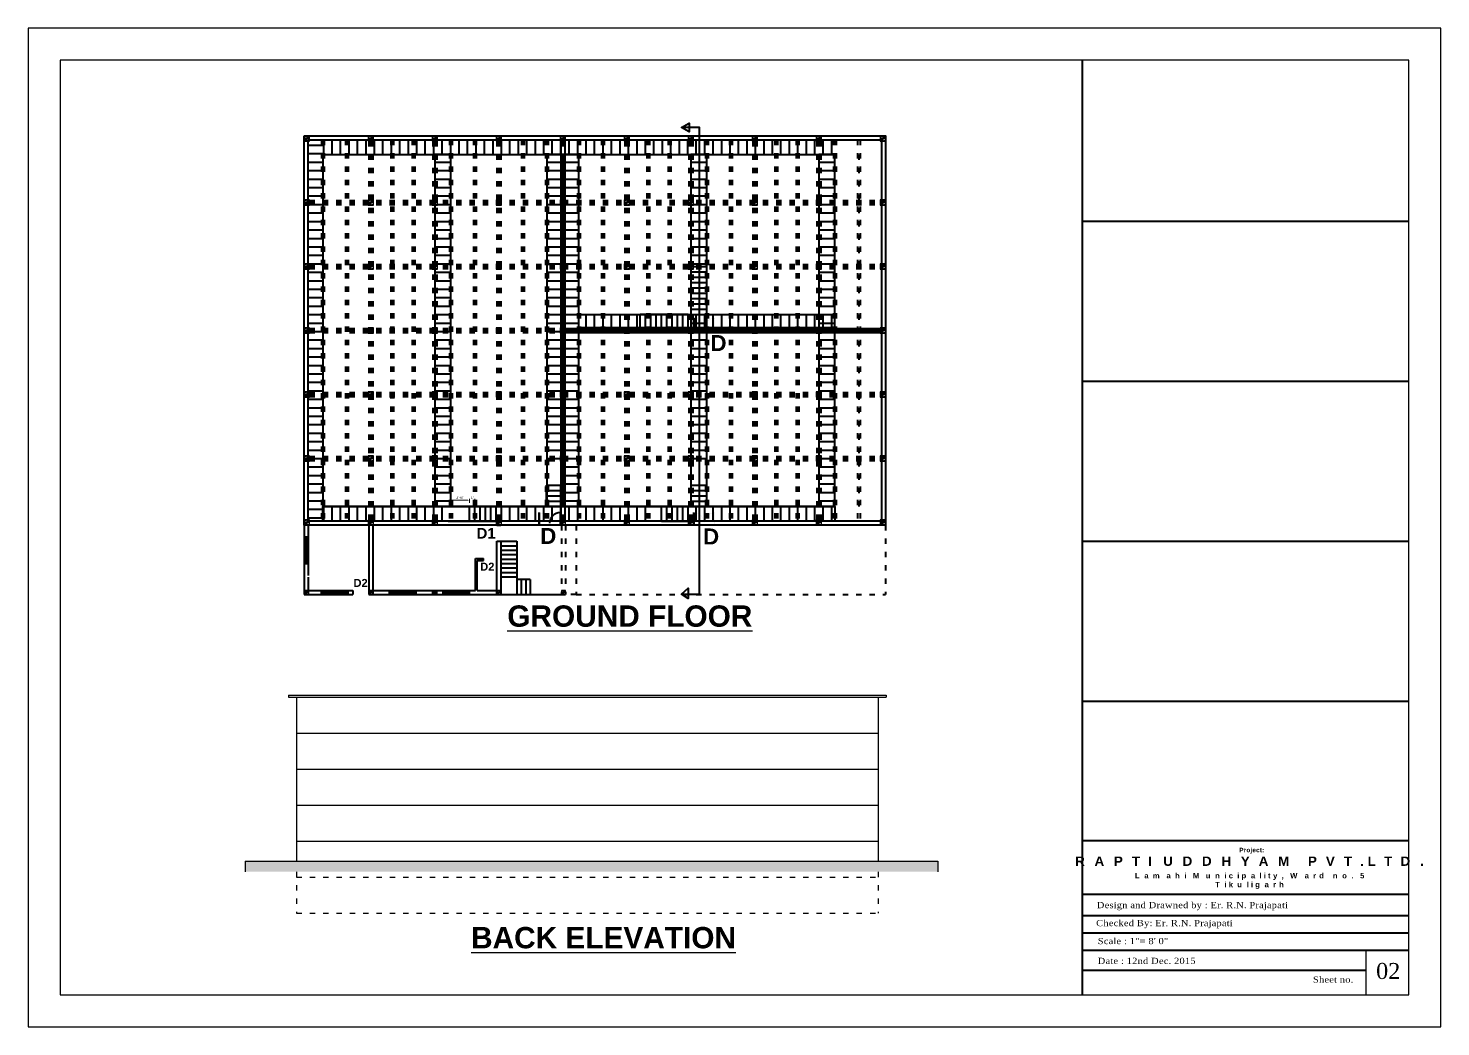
# Model space of a CAD drawing. Extents: x -2338379 to 930990, y -818978 to 106940.
# Drawn here: x 365218 to 368396, y -199437 to -197191 of the extents above; entities that cross this region are included whole.
import ezdxf

# ---------------------------------------------------------------- set-up
doc = ezdxf.new("R2010")
doc.units = 0
doc.header["$MEASUREMENT"] = 0
doc.header["$PDMODE"] = 34
doc.linetypes.add('ACAD_ISO03W100', pattern=[30, 12, -18])
doc.layers.get('0').update_dxf_attribs({"linetype": 'CONTINUOUS', "lineweight": 30})
doc.layers.get('DEFPOINTS').update_dxf_attribs({"linetype": 'CONTINUOUS'})
for name, color, linetype, lineweight in [('DIM', 6, 'CONTINUOUS', 20), ('Door', 5, 'CONTINUOUS', 5), ('STAIRCASE', 32, 'CONTINUOUS', 25), ('Text (Data)', 1, 'CONTINUOUS', 13), ('WALL', 1, 'CONTINUOUS', 40), ('way', 252, 'CONTINUOUS', 120)]:
    doc.layers.add(name, color=color, linetype=linetype, lineweight=lineweight)
doc.layers.add('dotline', color=113, linetype='ACAD_ISO03W100')
doc.layers.add('pillar12', color=7, linetype='CONTINUOUS')
doc.styles.get("Standard").update_dxf_attribs({"font": 'times.ttf', "height": 6})
doc.dimstyles.new('Standard$0', dxfattribs={"dimtxt": 6, "dimasz": 4, "dimexe": 3, "dimexo": 6, "dimgap": 3, "dimtad": 1, "dimdec": 1, "dimzin": 0, "dimdsep": 46, "dimlunit": 4, "dimtxsty": 'Standard', "dimcen": 0.09, "dimclrd": 6, "dimclre": 6, "dimclrt": 7, "dimadec": 0, "dimazin": 0, "dimtfac": 1, "dimtdec": 1, "dimtix": 1, "dimtofl": 0, "dimtmove": 1, "dimatfit": 3, "dimfxl": 1, "dimtolj": 1, "dimtzin": 0, "dimlwd": 18, "dimlwe": 18, "dimarcsym": 0})
pattern_1 = [(90, (359863.2, -201797.147), (-19.05, 1e-15), [])]
pattern_2 = [(0, (359863.2, -201797.147), (0, 19.05), [])]

# ---------------------------------------------------------------- blocks, each defined once
blk = doc.blocks.new('pill12')
h = blk.add_hatch(color=5)
h.paths.add_polyline_path([(-6, -6), (6, -6), (6, 6), (-6, 6)], flags=17)
edge = h.paths.add_edge_path(flags=17)
edge.add_line((6, 0), (-6, 0))
edge.add_line((0, 6), (0, -6))
for p, q in [((6, 0), (-6, 0)), ((0, 6), (0, -6))]:
    blk.add_line(p, q)
blk.add_lwpolyline([(-6, -6), (6, -6), (6, 6), (-6, 6)], close=True)
blk = doc.blocks.new('pill9')
h = blk.add_hatch(color=3)
h.paths.add_polyline_path([(-4.5, -4.5), (4.5, -4.5), (4.5, 4.5), (-4.5, 4.5)], flags=16)
edge = h.paths.add_edge_path()
edge.add_line((4.5, 0), (-4.5, 0))
edge.add_line((0, 4.5), (0, -4.5))
for p, q in [((4.5, 0), (-4.5, 0)), ((0, 4.5), (0, -4.5))]:
    blk.add_line(p, q)
blk.add_lwpolyline([(-4.5, -4.5), (4.5, -4.5), (4.5, 4.5), (-4.5, 4.5)], close=True)
blk = doc.blocks.new('*D1431')
at = {"color": 6, "lineweight": 18, "transparency": 16777216}
for p, q in [((366169.1, -198258.6), (366169.1, -198249.6)), ((366211.1, -198258.6), (366211.1, -198249.6)), ((366173.1, -198252.6), (366207.1, -198252.6))]:
    blk.add_line(p, q, dxfattribs=at)
at = {"color": 6, "lineweight": 30, "transparency": 16777216}
for points in [[(366173.1, -198252), (366173.1, -198253.3), (366169.1, -198252.6)], [(366207.1, -198252), (366207.1, -198253.3), (366211.1, -198252.6)]]:
    blk.add_solid(points, dxfattribs=at)
at = {"layer": 'DEFPOINTS', "color": 0, "lineweight": 30, "transparency": 16777216}
for p in [(366169.1, -198266.9), (366211.1, -198252.6), (366211.1, -198266.9)]:
    blk.add_point(p, dxfattribs=at)
at = {"color": 7, "lineweight": 30, "transparency": 16777216, "insert": (366190.1, -198246.6), "char_height": 6, "attachment_point": 5}
blk.add_mtext('\\A1;3\'-6"', dxfattribs=at)
blk = doc.blocks.new('*D1432')
at = {"color": 6, "lineweight": 18, "transparency": 16777216}
for p, q in [((366211.1, -198258.6), (366211.1, -198249.6)), ((366223.1, -198258.6), (366223.1, -198249.6))]:
    blk.add_line(p, q, dxfattribs=at)
at = {"layer": 'DEFPOINTS', "color": 0, "lineweight": 30, "transparency": 16777216}
for p in [(366211.1, -198266.9), (366223.1, -198252.6), (366223.1, -198266.9)]:
    blk.add_point(p, dxfattribs=at)
at = {"color": 7, "lineweight": 30, "transparency": 16777216, "insert": (366217.1, -198246.6), "char_height": 6, "attachment_point": 5}
blk.add_mtext("\\A1;1'", dxfattribs=at)

msp = doc.modelspace()

# ---------------------------------------------------------------- hatches: boundary and pattern name
at = {"lineweight": 40}
h = msp.add_hatch(dxfattribs=at)
h.set_pattern_fill('EARTH', color=256, scale=3, angle=45, style=0)
h.set_pattern_definition([(45, (358221.529, -201691.418), (2e-15, 26.94077), [19.05, -19.05]), (45, (358216.478, -201686.366), (2e-15, 26.94077), [19.05, -19.05]), (45, (358211.426, -201681.315), (2e-15, 26.94077), [19.05, -19.05]), (135, (358211.426, -201677.947), (-26.94077, 2e-15), [19.05, -19.05]), (135, (358216.478, -201672.896), (-26.94077, 2e-15), [19.05, -19.05]), (135, (358221.529, -201667.845), (-26.94077, 2e-15), [19.05, -19.05])])
h.paths.add_polyline_path([(365706.72, -199088.24), (367264.81, -199088.24), (367264.81, -199064.24), (365706.72, -199064.24)])
at = {"layer": 'Door', "lineweight": 40}
h = msp.add_hatch(color=256, dxfattribs=at)
h.paths.add_polyline_path([(366762.64, -197842.89), (366762.64, -197861.89), (366763.14, -197861.89), (366763.14, -197842.39, 0.359988), (366739.57, -197861.89), (366739.73, -197861.89, -0.3402056)])
h.paths.add_polyline_path([(366730.14, -197847.65), (366730.14, -197848.34, -0.0427968), (366733.14, -197851.23), (366733.14, -197850.51, 0.0432596)])
h.paths.add_polyline_path([(366715.14, -197842.39), (366715.14, -197861.89), (366715.64, -197861.89), (366715.64, -197842.89, -0.1628926), (366730.14, -197848.34), (366730.14, -197847.65, 0.1704041)])
h.paths.add_polyline_path([(366733.14, -197850.51), (366733.14, -197851.23, -0.0538071), (366736.14, -197855.53), (366736.14, -197854.77, 0.054397)])
h.paths.add_polyline_path([(366736.14, -197854.77), (366736.14, -197855.53, -0.0700366), (366738.56, -197861.89), (366738.72, -197861.89, 0.079352)])
h.paths.add_polyline_path([(366738.72, -197861.89), (366738.56, -197861.89, -0.0465932), (366739.14, -197866.39, 0.0471891)])
h.paths.add_polyline_path([(366739.73, -197861.89), (366739.57, -197861.89, 0.0471891), (366739.14, -197866.39, -0.0465932)])
h.paths.add_polyline_path([(366715.64, -197861.89), (366715.14, -197861.89), (366715.14, -197870.89), (366715.64, -197870.89)])
h.paths.add_polyline_path([(366763.14, -197861.89), (366762.64, -197861.89), (366762.64, -197870.89), (366763.14, -197870.89)])
h = msp.add_hatch(color=256, dxfattribs=at)
h.paths.add_polyline_path([(366414.64, -198280.89), (366414.64, -198299.89), (366415.14, -198299.89), (366415.14, -198280.39, 0.359988), (366391.57, -198299.89), (366391.73, -198299.89, -0.3402056)])
h.paths.add_polyline_path([(366382.14, -198285.65), (366382.14, -198286.34, -0.0427968), (366385.14, -198289.23), (366385.14, -198288.51, 0.0432596)])
h.paths.add_polyline_path([(366367.14, -198280.39), (366367.14, -198299.89), (366367.64, -198299.89), (366367.64, -198280.89, -0.1628926), (366382.14, -198286.34), (366382.14, -198285.65, 0.1704041)])
h.paths.add_polyline_path([(366385.14, -198288.51), (366385.14, -198289.23, -0.0538071), (366388.14, -198293.53), (366388.14, -198292.77, 0.054397)])
h.paths.add_polyline_path([(366388.14, -198292.77), (366388.14, -198293.53, -0.0700366), (366390.56, -198299.89), (366390.72, -198299.89, 0.079352)])
h.paths.add_polyline_path([(366390.72, -198299.89), (366390.56, -198299.89, -0.0465932), (366391.14, -198304.39, 0.0471891)])
h.paths.add_polyline_path([(366391.73, -198299.89), (366391.57, -198299.89, 0.0471891), (366391.14, -198304.39, -0.0465932)])
h.paths.add_polyline_path([(366367.64, -198299.89), (366367.14, -198299.89), (366367.14, -198308.89), (366367.64, -198308.89)])
h.paths.add_polyline_path([(366415.14, -198299.89), (366414.64, -198299.89), (366414.64, -198308.89), (366415.14, -198308.89)])
h = msp.add_hatch(color=256, dxfattribs=at)
h.paths.add_polyline_path([(366762.64, -198280.89), (366762.64, -198299.89), (366763.14, -198299.89), (366763.14, -198280.39, 0.359988), (366739.57, -198299.89), (366739.73, -198299.89, -0.3402056)])
h.paths.add_polyline_path([(366730.14, -198285.65), (366730.14, -198286.34, -0.0427968), (366733.14, -198289.23), (366733.14, -198288.51, 0.0432596)])
h.paths.add_polyline_path([(366715.14, -198280.39), (366715.14, -198299.89), (366715.64, -198299.89), (366715.64, -198280.89, -0.1628926), (366730.14, -198286.34), (366730.14, -198285.65, 0.1704041)])
h.paths.add_polyline_path([(366733.14, -198288.51), (366733.14, -198289.23, -0.0538071), (366736.14, -198293.53), (366736.14, -198292.77, 0.054397)])
h.paths.add_polyline_path([(366736.14, -198292.77), (366736.14, -198293.53, -0.0700366), (366738.56, -198299.89), (366738.72, -198299.89, 0.079352)])
h.paths.add_polyline_path([(366738.72, -198299.89), (366738.56, -198299.89, -0.0465932), (366739.14, -198304.39, 0.0471891)])
h.paths.add_polyline_path([(366739.73, -198299.89), (366739.57, -198299.89, 0.0471891), (366739.14, -198304.39, -0.0465932)])
h.paths.add_polyline_path([(366715.64, -198299.89), (366715.14, -198299.89), (366715.14, -198308.89), (366715.64, -198308.89)])
h.paths.add_polyline_path([(366763.14, -198299.89), (366762.64, -198299.89), (366762.64, -198308.89), (366763.14, -198308.89)])
at = {"layer": 'way', "lineweight": 40}
h = msp.add_hatch(dxfattribs=at)
h.set_pattern_fill('LINE', color=256, scale=6, style=0)
h.set_pattern_definition(pattern_2)
h.paths.add_polyline_path([(365848.14, -197441.89), (365881.14, -197441.89), (365881.14, -198299.89), (365848.14, -198299.89)])
h = msp.add_hatch(dxfattribs=at)
h.set_pattern_fill('LINE', color=256, scale=6, angle=90, style=0)
h.set_pattern_definition(pattern_1)
h.paths.add_polyline_path([(365881.14, -197441.89), (367033.14, -197441.89), (367033.14, -197474.89), (365881.14, -197474.89)])
h = msp.add_hatch(dxfattribs=at)
h.set_pattern_fill('LINE', color=256, scale=6, style=0)
h.set_pattern_definition(pattern_2)
h.paths.add_polyline_path([(366133.14, -198266.89), (366169.14, -198266.89), (366169.14, -197474.89), (366133.14, -197474.89)])
h = msp.add_hatch(dxfattribs=at)
h.set_pattern_fill('LINE', color=256, scale=6, style=0)
h.set_pattern_definition(pattern_2)
h.paths.add_polyline_path([(366416.64, -198254.89), (366385.14, -198254.89), (366385.14, -198266.89), (366421.14, -198266.89), (366421.14, -197474.89), (366385.14, -197474.89), (366385.14, -198170.89), (366416.64, -198170.89), (366416.64, -198182.89), (366385.14, -198182.89), (366385.14, -198194.89), (366416.64, -198194.89), (366416.64, -198218.89), (366385.14, -198218.89), (366385.14, -198230.89), (366416.64, -198230.89)])
h = msp.add_hatch(dxfattribs=at)
h.set_pattern_fill('LINE', color=256, scale=6, style=0)
h.set_pattern_definition(pattern_2)
h.paths.add_polyline_path([(366421.14, -198266.89), (366457.14, -198266.89), (366457.14, -197474.89), (366421.14, -197474.89)])
h = msp.add_hatch(dxfattribs=at)
h.set_pattern_fill('LINE', color=256, scale=6, style=0)
h.set_pattern_definition(pattern_2)
h.paths.add_polyline_path([(366709.14, -197726.89), (366745.14, -197726.89), (366745.14, -197474.89), (366709.14, -197474.89)])
h.paths.add_polyline_path([(366709.14, -198158.89), (366745.14, -198158.89), (366745.14, -197834.89), (366709.14, -197834.89)])
h = msp.add_hatch(dxfattribs=at)
h.set_pattern_fill('LINE', color=256, scale=6, style=0)
h.set_pattern_definition(pattern_2)
h.paths.add_polyline_path([(366997.14, -198266.89), (367033.14, -198266.89), (367033.14, -197474.89), (366997.14, -197474.89)])
h = msp.add_hatch(dxfattribs=at)
h.set_pattern_fill('LINE', color=256, scale=6, angle=90, style=0)
h.set_pattern_definition(pattern_1)
h.paths.add_polyline_path([(366595.14, -197864.89), (366595.14, -197834.89), (366457.14, -197834.89), (366457.14, -197864.89)])
h.paths.add_polyline_path([(367033.14, -197864.89), (367033.14, -197834.89), (366703.14, -197834.89), (366703.14, -197864.89)])
h = msp.add_hatch(dxfattribs=at)
h.set_pattern_fill('LINE', color=256, scale=6, angle=90, style=0)
h.set_pattern_definition(pattern_1)
h.paths.add_polyline_path([(366163.14, -198299.89), (366163.14, -198266.89), (365881.14, -198266.89), (365881.14, -198299.89)])
h.paths.add_polyline_path([(366631.14, -198266.89), (366631.14, -198299.89), (366643.14, -198299.89), (366643.14, -198266.89)])
h.paths.add_polyline_path([(366619.14, -198299.89), (366619.14, -198266.89), (366271.14, -198266.89), (366271.14, -198299.89)])
h.paths.add_polyline_path([(366679.14, -198299.89), (366679.14, -198266.89), (366667.14, -198266.89), (366667.14, -198299.89)])
h.paths.add_polyline_path([(366703.14, -198266.89), (366703.14, -198299.89), (367033.14, -198299.89), (367033.14, -198266.89)])

# ---------------------------------------------------------------- linework, layer by layer
at = {"lineweight": 40}
for p, q in [((367589.36, -197262.64), (367589.36, -199365.04)), ((366715.14, -197842.39), (366715.14, -197870.89)), ((366715.64, -197842.89), (366715.64, -197870.89)), ((366367.14, -198280.39), (366367.14, -198308.89)), ((366367.64, -198280.39), (366367.64, -198280.39)), ((366367.64, -198280.89), (366367.64, -198308.89)), ((366414.64, -198280.39), (366414.64, -198280.39)), ((366414.64, -198280.89), (366414.64, -198308.89)), ((366415.14, -198280.39), (366415.14, -198308.89)), ((366715.14, -198280.39), (366715.14, -198308.89)), ((366715.64, -198280.89), (366715.64, -198308.89)), ((367033.14, -198266.89), (367033.14, -198299.89)), ((365839.14, -198308.89), (365839.14, -198464.89)), ((365848.14, -198308.89), (365848.14, -198421.89)), ((365984.64, -198308.89), (365984.64, -198464.89)), ((365993.64, -198308.89), (365993.64, -198464.89)), ((366272.64, -198308.89), (366281.64, -198308.89)), ((366272.64, -198464.89), (366272.64, -198344.89)), ((366272.64, -198344.89), (366281.64, -198344.89)), ((366281.64, -198344.89), (366281.64, -198464.89)), ((366224.64, -198383.89), (366242.64, -198383.89)), ((366224.64, -198455.89), (366224.64, -198383.89)), ((366228.64, -198387.89), (366242.64, -198387.89)), ((366228.64, -198455.89), (366228.64, -198387.89)), ((366242.64, -198387.89), (366242.64, -198383.89)), ((365848.14, -198425.89), (365848.14, -198464.89)), ((365839.14, -198455.89), (365843.64, -198455.89)), ((365839.14, -198464.89), (365843.64, -198464.89)), ((365848.14, -198455.89), (365948.92, -198455.89)), ((365877.8, -198455.89), (365878.14, -198455.89)), ((365948.92, -198455.89), (365948.92, -198464.89)), ((365984.64, -198455.89), (366224.64, -198455.89)), ((366128.64, -198464.89), (366128.64, -198455.89)), ((366137.64, -198464.89), (366137.64, -198455.89)), ((366228.64, -198455.89), (366272.64, -198455.89))]:
    msp.add_line(p, q, dxfattribs=at)
for p, q in [((365804.02, -198691.24), (365804.02, -198695.24)), ((365804.02, -198691.24), (367148.02, -198691.24)), ((365804.02, -198695.24), (367148.02, -198695.24)), ((365822.02, -198695.24), (365822.02, -199064.24)), ((367130.02, -198695.24), (367130.02, -199064.24)), ((367148.02, -198691.24), (367148.02, -198695.24)), ((365822.02, -198776.24), (367130.02, -198776.24)), ((365822.02, -198857.24), (367130.02, -198857.24)), ((365822.02, -198938.24), (367130.02, -198938.24)), ((365822.02, -199019.24), (366350.02, -199019.24)), ((366350.02, -199019.24), (367130.02, -199019.24)), ((365706.72, -199064.24), (367264.81, -199064.24)), ((365706.72, -199064.24), (365706.72, -199088.24)), ((367264.81, -199064.24), (367264.81, -199088.24)), ((368227.51, -199265.24), (368227.51, -199365.04))]:
    msp.add_line(p, q)
at = {"color": 3}
for points in [[(368395.99, -199437.04), (368395.99, -197190.64), (365218.39, -197190.64), (365218.39, -199437.04)], [(368323.99, -199365.04), (368323.99, -197262.64), (365290.39, -197262.64), (365290.39, -199365.04)]]:
    msp.add_lwpolyline(points, close=True, dxfattribs=at)
at = {"color": 1, "lineweight": 40}
msp.add_lwpolyline([(366687.9, -198463.69), (366703.23, -198450.5), (366703.23, -198473.9), (366687.9, -198463.69), (366728.36, -198463.69), (366728.36, -197413.79), (366687.91, -197413.79), (366705.51, -197404.36), (366705.51, -197423.53), (366687.91, -197413.79)], dxfattribs=at)
at = {"lineweight": 40}
msp.add_lwpolyline([(365839.14, -197432.89), (367147.14, -197432.89), (367147.14, -198308.89), (365839.14, -198308.89)], close=True, dxfattribs=at)
for points in [[(368323.99, -197625.04), (367589.36, -197625.04)], [(368323.99, -197985.04), (367589.36, -197985.04)], [(368323.99, -198345.04), (367589.36, -198345.04)], [(368323.99, -198705.04), (367589.36, -198705.04)], [(368323.99, -199018.98), (367589.36, -199018.98)], [(368323.99, -199139.5), (367589.36, -199139.5)], [(368323.99, -199187.23), (367589.36, -199187.23)], [(368323.99, -199226.54), (367589.36, -199226.54)], [(368323.99, -199265.24), (367589.36, -199265.24)], [(368227.51, -199310.63), (367589.36, -199310.63)]]:
    msp.add_lwpolyline(points, dxfattribs=at)
at = {"layer": 'Door', "lineweight": 40}
for p, q in [((365848.14, -198335.39), (365839.14, -198335.39)), ((365842.14, -198335.39), (365842.14, -198395.39)), ((365845.14, -198335.39), (365845.14, -198395.39)), ((365848.14, -198395.39), (365839.14, -198395.39)), ((365878.14, -198464.89), (365878.14, -198455.89)), ((365938.14, -198458.89), (365878.14, -198458.89)), ((365938.14, -198461.89), (365878.14, -198461.89)), ((365938.14, -198464.89), (365938.14, -198455.89)), ((366031.14, -198464.89), (366031.14, -198455.89)), ((366091.14, -198458.89), (366031.14, -198458.89)), ((366091.14, -198461.89), (366031.14, -198461.89)), ((366091.14, -198464.89), (366091.14, -198455.89)), ((366137.57, -198464.89), (366137.57, -198455.89)), ((366151.14, -198455.89), (366151.14, -198464.89)), ((366211.14, -198458.89), (366151.14, -198458.89)), ((366211.14, -198461.89), (366151.14, -198461.89)), ((366211.14, -198464.89), (366211.14, -198455.89))]:
    msp.add_line(p, q, dxfattribs=at)
msp.add_arc((366415.14, -198304.39), 24, 90, 180, dxfattribs=at)
at = {"layer": 'dotline', "lineweight": 40}
for p, q in [((365878.14, -197441.89), (365878.14, -198299.89)), ((365884.14, -197441.89), (365884.14, -198299.89)), ((365932.14, -197441.89), (365932.14, -198299.89)), ((365935.14, -197441.89), (365935.14, -198299.89)), ((365938.14, -197441.89), (365938.14, -198299.89)), ((365984.64, -197444.89), (365984.64, -198296.89)), ((365989.14, -197444.89), (365989.14, -198296.89)), ((365993.64, -197444.89), (365993.64, -198296.89)), ((366034.14, -197441.89), (366034.14, -198299.89)), ((366037.14, -197441.89), (366037.14, -198299.89)), ((366040.14, -197441.89), (366040.14, -198299.89)), ((366082.14, -197441.89), (366082.14, -198299.89)), ((366085.14, -197441.89), (366085.14, -198299.89)), ((366088.14, -197441.89), (366088.14, -198299.89)), ((366128.64, -197444.89), (366128.64, -198296.89)), ((366133.14, -197444.89), (366133.14, -198296.89)), ((366137.64, -197444.89), (366137.64, -198296.89)), ((366166.14, -197441.89), (366166.14, -198299.89)), ((366169.14, -197441.89), (366169.14, -198299.89)), ((366172.14, -197441.89), (366172.14, -198299.89)), ((366220.14, -197441.89), (366220.14, -198299.89)), ((366223.14, -197441.89), (366223.14, -198299.89)), ((366226.14, -197441.89), (366226.14, -198299.89)), ((366272.64, -197444.89), (366272.64, -198299.89)), ((366277.14, -197444.89), (366277.14, -198296.89)), ((366281.64, -197444.89), (366281.64, -198296.89)), ((366328.14, -197441.89), (366328.14, -198299.89)), ((366331.14, -197441.89), (366331.14, -198299.89)), ((366334.14, -197441.89), (366334.14, -198299.89)), ((366382.14, -197441.89), (366382.14, -198299.89)), ((366385.14, -197441.89), (366385.14, -198299.89)), ((366388.14, -197441.89), (366388.14, -198299.89)), ((366421.14, -197444.89), (366421.14, -198296.89)), ((366454.14, -197441.89), (366454.14, -198299.89)), ((366457.14, -197441.89), (366457.14, -198299.89)), ((366460.14, -197441.89), (366460.14, -198299.89)), ((366508.14, -197441.89), (366508.14, -198299.89)), ((366511.14, -197441.89), (366511.14, -198299.89)), ((366514.14, -197441.89), (366514.14, -198299.89)), ((366560.64, -197444.89), (366560.64, -198296.89)), ((366565.14, -197444.89), (366565.14, -198296.89)), ((366569.64, -197444.89), (366569.64, -198296.89)), ((366610.14, -197441.89), (366610.14, -198299.89)), ((366613.14, -197441.89), (366613.14, -198299.89)), ((366616.14, -197441.89), (366616.14, -198299.89)), ((366658.14, -197441.89), (366658.14, -198299.89)), ((366661.14, -197441.89), (366661.14, -198299.89)), ((366664.14, -197441.89), (366664.14, -198299.89)), ((366704.64, -197444.89), (366704.64, -198296.89)), ((366709.14, -197444.89), (366709.14, -198296.89)), ((366713.64, -197444.89), (366713.64, -198296.89)), ((366742.14, -197441.89), (366742.14, -198299.89)), ((366745.14, -197441.89), (366745.14, -198299.89)), ((366748.14, -197441.89), (366748.14, -198299.89)), ((366796.14, -197441.89), (366796.14, -198299.89)), ((366799.14, -197441.89), (366799.14, -198299.89)), ((366802.14, -197441.89), (366802.14, -198299.89)), ((366848.64, -197444.89), (366848.64, -198296.89)), ((366853.14, -197444.89), (366853.14, -198296.89)), ((366857.64, -197444.89), (366857.64, -198296.89)), ((366898.14, -197441.89), (366898.14, -198299.89)), ((366901.14, -197441.89), (366901.14, -198299.89)), ((366904.14, -197441.89), (366904.14, -198299.89)), ((366946.14, -197441.89), (366946.14, -198299.89)), ((366949.14, -197441.89), (366949.14, -198299.89)), ((366952.14, -197441.89), (366952.14, -198299.89)), ((366992.64, -197444.89), (366992.64, -198296.89)), ((366997.14, -197444.89), (366997.14, -198296.89)), ((367001.64, -197444.89), (367001.64, -198296.89)), ((367030.14, -197441.89), (367030.14, -198299.89)), ((367033.14, -197441.89), (367033.14, -198299.89)), ((367036.14, -197441.89), (367036.14, -198299.89)), ((367084.14, -197441.89), (367084.14, -198299.89)), ((367090.14, -197441.89), (367090.14, -198299.89)), ((367087.14, -197474.89), (367087.14, -198266.89)), ((365851.14, -197578.39), (367135.14, -197578.39)), ((365851.14, -197578.39), (367135.14, -197578.39)), ((365851.14, -197582.89), (367135.14, -197582.89)), ((365851.14, -197582.89), (367135.14, -197582.89)), ((365851.14, -197587.39), (367135.14, -197587.39)), ((365851.14, -197587.39), (367135.14, -197587.39)), ((365851.14, -197722.39), (367135.14, -197722.39)), ((365851.14, -197726.89), (367135.14, -197726.89)), ((365851.14, -197731.39), (367135.14, -197731.39)), ((365851.14, -197866.39), (366416.64, -197866.39)), ((365851.14, -197870.89), (366416.64, -197870.89)), ((365851.14, -197875.39), (366416.64, -197875.39)), ((365851.14, -198010.39), (367135.14, -198010.39)), ((365851.14, -198014.89), (367135.14, -198014.89)), ((365851.14, -198019.39), (367135.14, -198019.39)), ((365851.14, -198154.39), (367135.14, -198154.39)), ((365851.14, -198158.89), (367135.14, -198158.89)), ((365851.14, -198163.39), (367135.14, -198163.39)), ((366418.14, -198308.89), (366418.14, -198464.89)), ((366427.14, -198308.89), (366427.14, -198464.89)), ((366451.14, -198308.89), (366451.14, -198464.89)), ((367147.14, -198308.89), (367147.14, -198464.89)), ((366451.14, -198464.89), (366427.14, -198464.89)), ((366451.14, -198464.89), (367147.14, -198464.89))]:
    msp.add_line(p, q, dxfattribs=at)
at = {"layer": 'dotline'}
for p, q in [((365822.02, -199088.24), (365822.02, -199181.24)), ((365822.02, -199100.24), (367130.02, -199100.24)), ((367130.02, -199088.24), (367130.02, -199181.24)), ((365822.02, -199181.24), (367130.02, -199181.24))]:
    msp.add_line(p, q, dxfattribs=at)
at = {"layer": 'STAIRCASE', "lineweight": 40}
for p, q in [((366709.14, -197726.89), (366745.14, -197726.89)), ((366709.14, -197726.89), (366709.14, -197834.89)), ((366709.14, -197738.89), (366745.14, -197738.89)), ((366745.14, -197834.89), (366745.14, -197726.89)), ((366709.14, -197750.89), (366745.14, -197750.89)), ((366709.14, -197762.89), (366745.14, -197762.89)), ((366709.14, -197774.89), (366745.14, -197774.89)), ((366709.14, -197786.89), (366745.14, -197786.89)), ((366709.14, -197798.89), (366745.14, -197798.89)), ((366595.14, -197866.39), (366595.14, -197834.89)), ((366703.14, -197834.89), (366595.14, -197834.89)), ((366607.14, -197866.39), (366607.14, -197834.89)), ((366619.14, -197866.39), (366619.14, -197834.89)), ((366631.14, -197866.39), (366631.14, -197834.89)), ((366643.14, -197866.39), (366643.14, -197834.89)), ((366655.14, -197866.39), (366655.14, -197834.89)), ((366667.14, -197866.39), (366667.14, -197834.89)), ((366679.14, -197866.39), (366679.14, -197834.89)), ((366691.14, -197866.39), (366691.14, -197834.89)), ((366703.14, -197866.39), (366703.14, -197834.89)), ((366709.14, -197810.89), (366745.14, -197810.89)), ((366709.14, -197822.89), (366745.14, -197822.89)), ((366709.14, -197834.89), (366745.14, -197834.89)), ((366595.14, -197866.39), (366703.14, -197866.39)), ((366383.64, -198218.89), (366416.64, -198218.89)), ((366383.64, -198218.89), (366383.64, -198266.89)), ((366383.64, -198230.89), (366416.64, -198230.89)), ((366383.64, -198242.89), (366416.64, -198242.89)), ((366416.64, -198266.89), (366416.64, -198218.89)), ((366709.14, -198218.89), (366745.14, -198218.89)), ((366709.14, -198218.89), (366709.14, -198266.89)), ((366709.14, -198230.89), (366745.14, -198230.89)), ((366709.14, -198242.89), (366745.14, -198242.89)), ((366745.14, -198266.89), (366745.14, -198218.89)), ((366211.14, -198299.89), (366211.14, -198266.89)), ((366271.14, -198266.89), (366211.14, -198266.89)), ((366223.14, -198299.89), (366223.14, -198266.89)), ((366235.14, -198299.89), (366235.14, -198266.89)), ((366247.14, -198299.89), (366247.14, -198266.89)), ((366259.14, -198299.89), (366259.14, -198266.89)), ((366271.14, -198299.89), (366271.14, -198266.89)), ((366383.64, -198254.89), (366416.64, -198254.89)), ((366383.64, -198266.89), (366416.64, -198266.89)), ((366643.14, -198299.89), (366643.14, -198266.89)), ((366703.14, -198266.89), (366643.14, -198266.89)), ((366703.14, -198266.89), (366643.14, -198266.89)), ((366655.14, -198299.89), (366655.14, -198266.89)), ((366667.14, -198299.89), (366667.14, -198266.89)), ((366679.14, -198299.89), (366679.14, -198266.89)), ((366691.14, -198299.89), (366691.14, -198266.89)), ((366703.14, -198299.89), (366703.14, -198266.89)), ((366709.14, -198254.89), (366745.14, -198254.89)), ((366709.14, -198266.89), (366745.14, -198266.89)), ((366163.14, -198299.89), (366271.14, -198299.89)), ((366643.14, -198299.89), (366703.14, -198299.89)), ((366643.14, -198299.89), (366704.64, -198299.89)), ((366281.64, -198344.89), (366317.64, -198344.89)), ((366317.64, -198344.89), (366317.64, -198464.89)), ((366281.64, -198354.89), (366317.64, -198354.89)), ((366281.64, -198364.89), (366317.64, -198364.89)), ((366281.64, -198374.89), (366317.64, -198374.89)), ((366281.64, -198384.89), (366317.64, -198384.89)), ((366281.64, -198394.89), (366317.64, -198394.89)), ((366281.64, -198404.89), (366317.64, -198404.89)), ((366281.64, -198414.89), (366317.64, -198414.89)), ((366281.64, -198424.89), (366317.64, -198424.89)), ((366317.64, -198424.89), (366317.64, -198460.89)), ((366347.64, -198430.89), (366317.64, -198430.89)), ((366327.64, -198430.89), (366327.64, -198464.89)), ((366337.64, -198430.89), (366337.64, -198464.89)), ((366347.64, -198430.89), (366347.64, -198464.89)), ((365839.14, -198464.89), (365948.92, -198464.89)), ((365984.64, -198464.89), (366427.14, -198464.89))]:
    msp.add_line(p, q, dxfattribs=at)
at = {"layer": 'WALL', "lineweight": 40}
for p, q in [((366416.64, -197444.89), (366416.64, -198296.89)), ((366425.64, -197444.89), (366425.64, -198296.89)), ((366416.64, -197866.39), (367135.14, -197866.39)), ((366416.64, -197870.89), (367135.14, -197870.89)), ((366416.64, -197875.39), (367135.14, -197875.39))]:
    msp.add_line(p, q, dxfattribs=at)
at = {"layer": 'way', "lineweight": 40}
for p, q in [((365881.14, -197474.89), (365881.14, -198266.89)), ((365881.14, -197474.89), (367033.14, -197474.89)), ((367033.14, -198266.89), (365881.14, -198266.89))]:
    msp.add_line(p, q, dxfattribs=at)
for points in [[(365848.14, -197441.89), (367138.14, -197441.89), (367138.14, -198299.89), (365848.14, -198299.89)], [(366133.14, -198266.89), (366169.14, -198266.89), (366169.14, -197474.89), (366133.14, -197474.89)], [(366385.14, -198266.89), (366421.14, -198266.89), (366421.14, -197474.89), (366385.14, -197474.89)], [(366421.14, -198266.89), (366457.14, -198266.89), (366457.14, -197474.89), (366421.14, -197474.89)], [(366709.14, -198266.89), (366745.14, -198266.89), (366745.14, -197474.89), (366709.14, -197474.89)], [(366997.14, -198266.89), (367033.14, -198266.89), (367033.14, -197474.89), (366997.14, -197474.89)], [(365881.14, -198266.89), (367033.14, -198266.89), (367033.14, -198299.89), (365881.14, -198299.89)]]:
    msp.add_lwpolyline(points, close=True, dxfattribs=at)
msp.add_lwpolyline([(367033.14, -197864.89), (366457.14, -197864.89), (366457.14, -197834.89), (367033.14, -197834.89)], dxfattribs=at)

# ---------------------------------------------------------------- block references
at = {"lineweight": 40}
for p in [(365843.64, -198460.39), (365989.14, -198460.39), (366133.14, -198460.39), (366277.14, -198460.39), (366422.64, -198460.39)]:
    msp.add_blockref('pill9', p, dxfattribs=at)
at = {"layer": 'pillar12'}
for p in [(365845.14, -197438.89), (365989.14, -197438.89), (366133.14, -197438.89), (366277.14, -197438.89), (366421.14, -197438.89), (366565.14, -197438.89), (366709.14, -197438.89), (366853.14, -197438.89), (366997.14, -197438.89), (367141.14, -197438.89), (365845.14, -197582.89), (365989.14, -197582.89), (366133.14, -197582.89), (366277.14, -197582.89), (366421.14, -197582.89), (366565.14, -197582.89), (366709.14, -197582.89), (366853.14, -197582.89), (366997.14, -197582.89), (367141.14, -197582.89), (365845.14, -197726.89), (365989.14, -197726.89), (366133.14, -197726.89), (366277.14, -197726.89), (366421.14, -197726.89), (366565.14, -197726.89), (366709.14, -197726.89), (366853.14, -197726.89), (366997.14, -197726.89), (367141.14, -197726.89), (365845.14, -197870.89), (365989.14, -197870.89), (366133.14, -197870.89), (366277.14, -197870.89), (366421.14, -197870.89), (366565.14, -197870.89), (366709.14, -197870.89), (366853.14, -197870.89), (366997.14, -197870.89), (367141.14, -197870.89), (365845.14, -198014.89), (365989.14, -198014.89), (366133.14, -198014.89), (366277.14, -198014.89), (366421.14, -198014.89), (366565.14, -198014.89), (366709.14, -198014.89), (366853.14, -198014.89), (366997.14, -198014.89), (367141.14, -198014.89), (365845.14, -198158.89), (365989.14, -198158.89), (366133.14, -198158.89), (366277.14, -198158.89), (366421.14, -198158.89), (366565.14, -198158.89), (366709.14, -198158.89), (366853.14, -198158.89), (366997.14, -198158.89), (367141.14, -198158.89), (365845.14, -198302.89), (365989.14, -198302.89), (366133.14, -198302.89), (366277.14, -198302.89), (366421.14, -198302.89), (366565.14, -198302.89), (366709.14, -198302.89), (366853.14, -198302.89), (366997.14, -198302.89), (367141.14, -198302.89)]:
    msp.add_blockref('pill12', p, dxfattribs=at)

# ---------------------------------------------------------------- texts
for s, insert, char_height, width, attachment_point in [('{\\fArial|b1|i0|c0|p34;\\L\\C1;GROUND FLOOR}', (366296.11, -198489.08), 48, 849.6948, 1), ('\\pi-24,l24,t24;{\\fArial Black|b1|i0|c0|p34;\\W0.9;\\T1.05;Project:\\P\\H2.1x;\\T2;RAPTI UDDHYAM PVT.LTD\\H1.143x;.\\H0.5208x;\\O\\P\\H0.9599x;\\oLamahi Municipality, Ward no. 5\\PTikuligarh}', (367970.85, -199034.43), 10, 762.9723, 2), ('\\pi-42,l42,t42;{\\W1.1;\\T1.05;Design and Drawned by : Er. R.N. Prajapati}', (367622.4, -199156.3), 14, 478.4843, 1), ('\\pi-42,l42,t42;{\\W1.1;\\T1.05;Checked By: Er. R.N. Prajapati}', (367620.84, -199196.75), 14, 478.4843, 1), ('{\\fArial|b1|i0|c0|p34;\\L\\C1;BACK ELEVATION}', (366214.56, -199212.57), 48, 712.813, 1), ('\\pi-42,l42,t42;{\\W1.1;\\T1.05;Scale : 1"= 8\' 0"}', (367624.46, -199237.22), 14, 478.4843, 1), ('\\pi-42,l42,t42;{\\W1.1;\\T1.05;Date : 12nd Dec. 2015}', (367624.46, -199281.81), 14, 478.4843, 1), ('\\pi-42,l42,t42;{\\W1.1;\\T1.05;Sheet no.}', (368108.62, -199323.84), 14, 478.4843, 1)]:
    msp.add_mtext(s, dxfattribs=dict(insert=insert, char_height=char_height, width=width, attachment_point=attachment_point))
at = {"layer": 'DIM', "color": 0, "lineweight": 80, "insert": (368250.63, -199293.56), "char_height": 36, "width": 54.6723, "attachment_point": 1}
msp.add_mtext('02', dxfattribs=at)
at = {"layer": 'Text (Data)', "width": 2571.7209, "attachment_point": 1}
for s, insert, char_height in [('{\\fArial|b1|i0|c0|p34;D}', (366752.97, -197880.87), 36), ('{\\fArial|b1|i0|c0|p34;D1}', (366227, -198314.84), 24), ('{\\fArial|b1|i0|c0|p34;D}', (366370.07, -198314.84), 36), ('{\\fArial|b1|i0|c0|p34;D}', (366736.36, -198316), 36), ('{\\fArial|b1|i0|c0|p34;D2}', (366235, -198392.92), 18), ('{\\fArial|b1|i0|c0|p34;D2}', (365949.91, -198429.54), 18)]:
    msp.add_mtext(s, dxfattribs=dict(at, insert=insert, char_height=char_height))

# ---------------------------------------------------------------- dimensions: what is measured, and where the dimension line sits
at = {"lineweight": 30}
for base, p1, p2, picture, middle in [((366211.14, -198252.62), (366169.14, -198266.89), (366211.14, -198266.89), '*D1431', (366190.14, -198246.57)), ((366223.14, -198252.62), (366211.14, -198266.89), (366223.14, -198266.89), '*D1432', (366217.14, -198246.62))]:
    dim = msp.add_linear_dim(base=base, p1=p1, p2=p2, dimstyle='Standard$0', override={"dimdec": 0, "dimtdec": 0, "dimfxl": 6, "dimfxlon": 1, "dimarcsym": 1}, dxfattribs=at)
    dim.commit()
    dim.dimension.update_dxf_attribs({"geometry": picture, "text_midpoint": middle})

doc.saveas('drawing.dxf')
